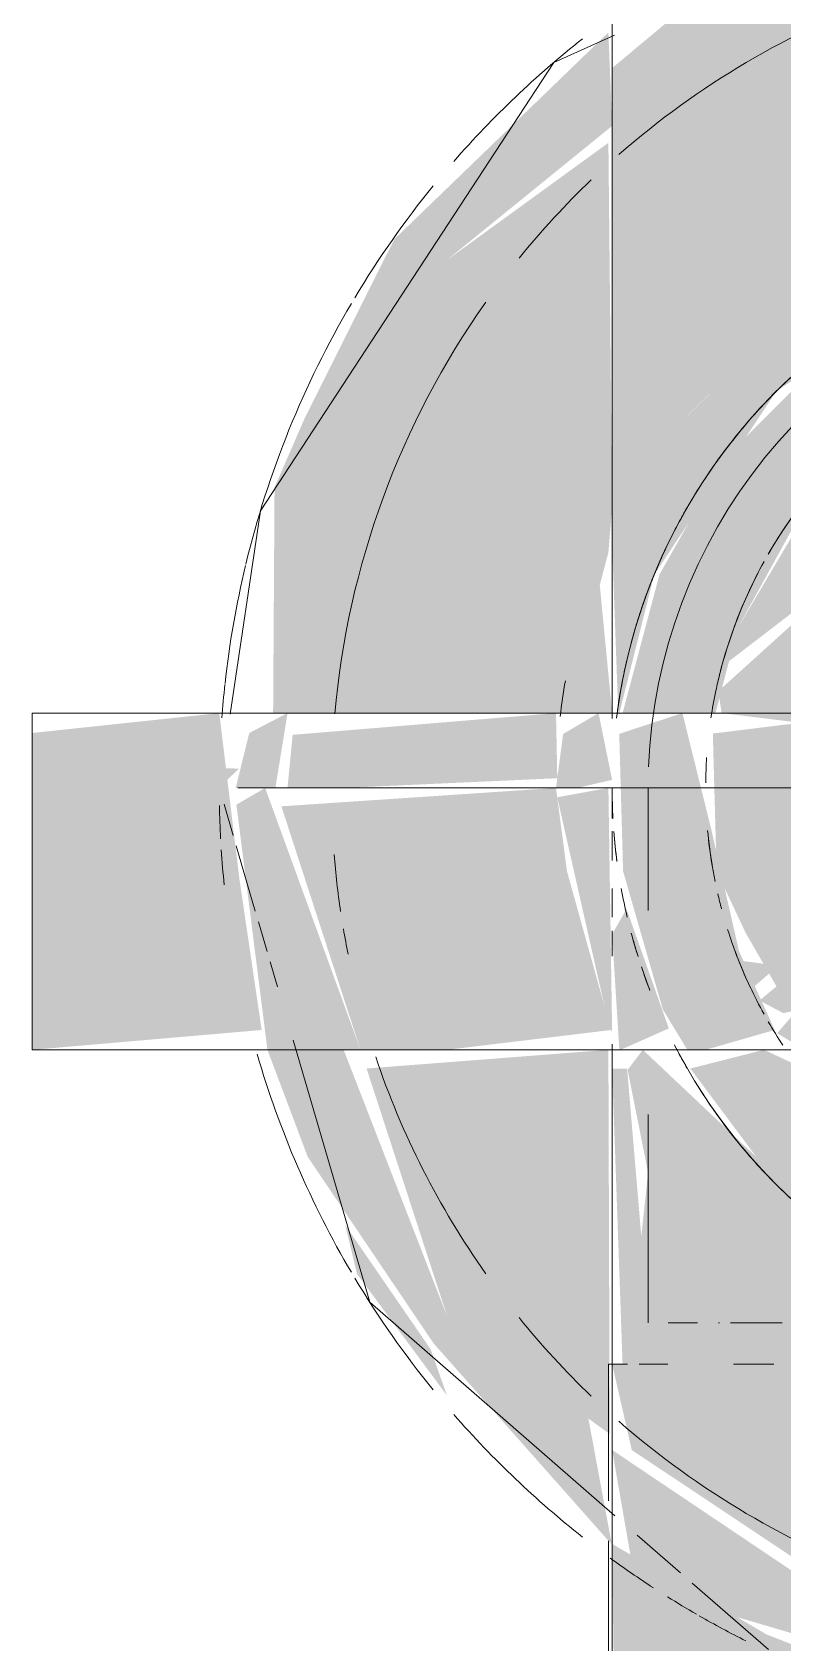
# Model space of a CAD drawing. Header units: metres. Extents: x 147 to 427, y -16 to 162.
# Drawn here: x 392.03708 to 392.05714, y 0.47715 to 0.5202 of the extents above; entities that cross this region are included whole.
import ezdxf

# ---------------------------------------------------------------- set-up
doc = ezdxf.new("R2010")
doc.units = ezdxf.units.M
for name, color, linetype, lineweight in [('P-PIPE', 7, 'Continuous', 5), ('P-PIPE-CNTR', 7, 'Continuous', 5), ('P-SANR-FIXT', 7, 'Continuous', 5)]:
    doc.layers.add(name, color=color, linetype=linetype, lineweight=lineweight)

# ---------------------------------------------------------------- blocks, each defined once
blk = doc.blocks.new('UT_Ducha higiênica - UT_Ducha higiênica-V226-HH')
at = {"layer": 'P-SANR-FIXT', "true_color": 0xf4f4f4, "transparency": 33554598}
h = blk.add_hatch(color=7, dxfattribs=at)
h.paths.add_polyline_path([(-161.1435246291447, 0.4999999999999957), (-161.1430043081652, 0.5005155857473467), (-161.1433536834673, 0.500526116697005)])
h.paths.add_polyline_path([(-161.1420246291447, 0.4999999999999957), (-161.1417008757785, 0.5019999999999996), (-161.1427231311382, 0.5014683261297063), (-161.1430852893165, 0.4999999999999957), (-161.142196561425, 0.4999999999999957)])
h.paths.add_polyline_path([(-161.1330246291447, 0.5173155541899396), (-161.1247553283204, 0.5228253563910695), (-161.1127189321571, 0.5231897367526289), (-161.1124843955091, 0.5246124212875793), (-161.116123505511, 0.5250213545524908), (-161.1241601250143, 0.5244673179367165), (-161.1270971410657, 0.5235917529036938), (-161.1288836667377, 0.5226933738929282), (-161.1330246291447, 0.5192416912311069), (-161.1330246291447, 0.5176948307375908)])
h.paths.add_polyline_path([(-161.1030246291447, 0.5173155541899439), (-161.1035357417504, 0.5206317647644403), (-161.103948115089, 0.5203812375383957), (-161.1044630305437, 0.5183606139785822), (-161.1031207256136, 0.5173853723614005)])
h = blk.add_hatch(color=7, dxfattribs=at)
h.paths.add_polyline_path([(-161.1402008757782, 0.4999999999999957), (-161.1344905361901, 0.5002589616999757), (-161.1345246291447, 0.5019999999999996), (-161.1415636036094, 0.5014188907002866), (-161.1417008757785, 0.4999999999999957)])
h.paths.add_polyline_path([(-161.1330246291447, 0.5065345061048029), (-161.1310150102015, 0.5099429394195802), (-161.1279170649412, 0.5130291338498177), (-161.1245591352495, 0.515000000000001), (-161.1207186268553, 0.5161453284728974), (-161.116123505511, 0.517292842725322), (-161.1134238176033, 0.5228253563910695), (-161.1260472689764, 0.5223849030854569), (-161.1330246291447, 0.5173155541899396), (-161.1330246291447, 0.5067534605253143)])
h.paths.add_polyline_path([(-161.1030246291447, 0.5065345061048029), (-161.1035466585245, 0.5176948307352345), (-161.1050538195562, 0.5184661012230402), (-161.1080816897251, 0.512990381056767), (-161.1050226152484, 0.509927779207859), (-161.1031834532532, 0.5069179414214795)])
h = blk.add_hatch(color=7, dxfattribs=at)
h.paths.add_polyline_path([(-161.0958920676989, 0.5116856085778079), (-161.0962056584964, 0.512990381056767), (-161.0986107199447, 0.5162405854187947), (-161.0983948423023, 0.5153262717839715), (-161.0960446574229, 0.5119075733495597)])
h.paths.add_polyline_path([(-161.0938526968646, 0.4999999999999957), (-161.092963968973, 0.4999999999999957), (-161.093750636977, 0.5067902105778775), (-161.0948878782642, 0.509859890883845), (-161.0980945182012, 0.5146350040069338), (-161.1023901045207, 0.5196738904808402), (-161.1030246291447, 0.5197057896177821), (-161.102991135496, 0.5172912196296773), (-161.0986082212797, 0.5141068460550108), (-161.0940246291447, 0.4999999999999957)])
h.paths.add_polyline_path([(-161.1420246291447, 0.5019999999999996), (-161.1413747897523, 0.5019999999999996), (-161.1374385383499, 0.5141086614376588), (-161.1330246291447, 0.5176948307375908), (-161.1331246291448, 0.5201939173691664), (-161.1388468487924, 0.5146653923668394), (-161.1412511801933, 0.5098598908829397), (-161.1420473573657, 0.5080332819119349), (-161.142085400882, 0.5019999999999996)])
h = blk.add_hatch(color=7, dxfattribs=at)
h.paths.add_polyline_path([(-161.0967124513179, 0.4999999999999957), (-161.0940246291447, 0.4999999999999957), (-161.0986107199447, 0.5141086614413362), (-161.1030246291447, 0.5173155541899439), (-161.1026358731637, 0.505595966142876), (-161.1018652488316, 0.5025872633877307), (-161.1015246291447, 0.4999999999999957), (-161.0968452422681, 0.4999999999999957)])
h.paths.add_polyline_path([(-161.1402008757786, 0.5019999999999996), (-161.1342613241496, 0.5019999999999996), (-161.1331246291448, 0.5062930847483846), (-161.1330246291447, 0.5074999999999983), (-161.1331246291448, 0.5172428999370865), (-161.1374410370098, 0.5141068460550108), (-161.1413747897523, 0.5019999999999996)])
h = blk.add_hatch(color=7, dxfattribs=at)
h.paths.add_polyline_path([(-161.1328308006395, 0.5019999999999996), (-161.1318968929584, 0.5057061630439345), (-161.1286312308625, 0.5106066017177951), (-161.1241586377782, 0.5135615986010981), (-161.1198363624605, 0.5147614807840148), (-161.1172182005185, 0.5153967753536437), (-161.1167607193422, 0.5163336031177591), (-161.1198363624605, 0.5162614807840146), (-161.1224923355537, 0.515856096464713), (-161.1279675685643, 0.512990381056767), (-161.1310266430411, 0.509927779207859), (-161.1330246291447, 0.5065345061048029), (-161.1328613241496, 0.5019999999999996)])
h.paths.add_polyline_path([(-161.1339624052785, 0.4999999999999957), (-161.1330246291448, 0.5002147759970752), (-161.13338793414, 0.5019999999999996), (-161.1343348514611, 0.5014415046206792), (-161.1345246291447, 0.4999999999999957)])
h.paths.add_polyline_path([(-161.1030246291448, 0.4999999999999957), (-161.1035357417504, 0.5077684410893353), (-161.105034248088, 0.5099429394196192), (-161.1081321933484, 0.5130291338498307), (-161.1083146926545, 0.5128181033397022), (-161.1085158908942, 0.5114916613508153), (-161.1065306476013, 0.5095018702369911), (-161.1044630305437, 0.5062849662131793), (-161.1034391491678, 0.5033311577012917), (-161.1030509985492, 0.5002720900557494)])
h = blk.add_hatch(color=7, dxfattribs=at)
h.paths.add_polyline_path([(-161.1180246291447, 0.4849999999999948), (-161.1123883324497, 0.4862376477580795), (-161.1141423434682, 0.4881939430680752), (-161.1162128958291, 0.4877385192159716), (-161.1202438679603, 0.4877921683328029), (-161.1229743766131, 0.4886361002195574), (-161.1255246291448, 0.490133841187706), (-161.1278907879571, 0.4924999999999974), (-161.128966510792, 0.4929999999999973), (-161.1309340738709, 0.4924999999999974), (-161.128849946692, 0.4897098323594553), (-161.1264954421815, 0.487754549986641), (-161.1241455880022, 0.4864384013989064), (-161.1198363624605, 0.485246234074022), (-161.1181102958535, 0.4850116430285483)])
h.paths.add_polyline_path([(-161.1053842982261, 0.4920438057782814), (-161.1042912164921, 0.4942938369561003), (-161.1032631483607, 0.4981882666842901), (-161.1033037784413, 0.5021203494174805), (-161.1043378783633, 0.5058188147663115), (-161.1060615721355, 0.50883883476483), (-161.1089242308348, 0.5117623522420813), (-161.1101742308348, 0.5095972887326086), (-161.1078417916487, 0.507087296304257), (-161.1063793817509, 0.5042705142441813), (-161.1057331255246, 0.501583687234829), (-161.1058117035649, 0.4978194532921444), (-161.1066607293643, 0.495050252531702), (-161.1065934059442, 0.494129327620626), (-161.1055806969418, 0.4923825628676594)])
h.paths.add_polyline_path([(-161.1302613241496, 0.5019999999999996), (-161.1296698765387, 0.5042705142441813), (-161.1278907879571, 0.5074999999999983), (-161.1255246291448, 0.5098661588123243), (-161.1222834056149, 0.5116501093390623), (-161.1193571324099, 0.5123245726170892), (-161.1186158661476, 0.5129759474718593), (-161.1180246291447, 0.515000000000001), (-161.1222834056149, 0.5143329398014874), (-161.1268634639096, 0.5119630570092683), (-161.129987686154, 0.50883883476483), (-161.1317580417974, 0.5057061630439345), (-161.1327454798482, 0.5019999999999996), (-161.1305246291447, 0.5019999999999996)])
h = blk.add_hatch(color=7, dxfattribs=at)
h.paths.add_polyline_path([(-161.1123883324497, 0.4862376477580795), (-161.1090163328223, 0.4881669754173187), (-161.1060615721355, 0.4911611652351657), (-161.1056487826075, 0.4924999999999974), (-161.1071231749721, 0.4939338100733721), (-161.1083744986362, 0.4922184664332072), (-161.1109534570127, 0.4898047899914225), (-161.1131171518564, 0.4874999999999942), (-161.1124746291445, 0.4863871180180418)])
h.paths.add_polyline_path([(-161.1305246291447, 0.4929999999999973), (-161.128681165545, 0.4935300401266964), (-161.1296351985211, 0.4956457656155595), (-161.1303833206808, 0.4989266556538753), (-161.1311459206392, 0.5019999999999996), (-161.132834233428, 0.5014461990487069), (-161.1327316261723, 0.497774421467172), (-161.1316689616426, 0.4940787784381638), (-161.1310150102015, 0.4929999999999973), (-161.1305286944349, 0.4929999999999973)])
h.paths.add_polyline_path([(-161.1101742308348, 0.5095972887326086), (-161.1093304730125, 0.5120740728286105), (-161.1124843955091, 0.5138021428639631), (-161.116123505511, 0.5147416168188307), (-161.1177870643015, 0.5144114743788429), (-161.1185907958059, 0.5124254627450057), (-161.116123505511, 0.5122497123253987), (-161.1127189321571, 0.5112164606619954), (-161.1101990260083, 0.5096163147384036)])
at = {"layer": 'P-SANR-FIXT', "true_color": 0x7f7f7f, "transparency": 33554598}
h = blk.add_hatch(color=8, dxfattribs=at)
h.paths.add_polyline_path([(-161.1180246291447, 0.4875000000000029), (-161.1139305094306, 0.4889087766431101), (-161.1154026710742, 0.4925842512029213), (-161.1154246213233, 0.4931804128162534), (-161.1263284472944, 0.4929945072572295), (-161.1210188221294, 0.487894192984691), (-161.1185907958059, 0.4875745372549901)])
h.paths.add_polyline_path([(-161.1219646171398, 0.4931850850210843), (-161.1257694321439, 0.498664685702958), (-161.1245858537814, 0.4956457656155595), (-161.1225133533562, 0.4935300401266964)])
h.paths.add_polyline_path([(-161.1140768689421, 0.4931985468795022), (-161.1121882195221, 0.4947690293694935), (-161.1108647651837, 0.4967647619362152), (-161.1102113872324, 0.4998937575964359), (-161.1140336551343, 0.4932733953902783)])
h.paths.add_polyline_path([(-161.1201376506978, 0.4940030751975834), (-161.1143290450249, 0.4944070898541897), (-161.1112631483607, 0.5002826213526529), (-161.1145925369395, 0.5059969248024123), (-161.1217971633869, 0.5054596286239528), (-161.1247861099288, 0.4997173786476548), (-161.1212598672085, 0.4940030751975834)])
h.paths.add_polyline_path([(-161.107187070197, 0.4951533056728269), (-161.1059505563161, 0.4972250040119303), (-161.1063241294295, 0.5038822856765331), (-161.1097906672568, 0.5090893813139455), (-161.1106121244373, 0.50883883476483), (-161.1127189321571, 0.5058188147663115), (-161.1134238176033, 0.5056703350218528), (-161.1072502666972, 0.4952623097586433)])
h.paths.add_polyline_path([(-161.1258992101373, 0.4999999999999957), (-161.1193571324099, 0.5123245726170892), (-161.1224008865921, 0.5114153049803422), (-161.1246189016735, 0.5101347333760499), (-161.1244951052723, 0.50883883476483), (-161.1263284472944, 0.5070054927427489), (-161.1259521340789, 0.5064170115166785), (-161.1301840094578, 0.5025872633877307), (-161.1300987019733, 0.5019999999999996), (-161.1257611040645, 0.5014683261297063), (-161.1258757520285, 0.5004412273821695)])
h.paths.add_polyline_path([(-161.1214869552936, 0.5068195871837423), (-161.1154545380179, 0.5073994190409605), (-161.1180246291447, 0.5078543565477138), (-161.1215246291448, 0.5070359871875737), (-161.1215246291448, 0.5068195871837423)])
h = blk.add_hatch(color=8, dxfattribs=at)
h.paths.add_polyline_path([(-161.1137746291446, 0.4886387840678761), (-161.1115048239667, 0.4895262994064754), (-161.1073246716239, 0.4953906466284617), (-161.1101547503139, 0.4999248013085633), (-161.1108647651837, 0.4967647619362152), (-161.1121882195221, 0.4947690293694935), (-161.1145246291448, 0.4929695615268418), (-161.1156886863653, 0.4919540284226173), (-161.113800954626, 0.4886843811391725)])
h.paths.add_polyline_path([(-161.126324934877, 0.4929999999999973), (-161.1261697877249, 0.4937499999999452), (-161.127866108085, 0.494318019484659), (-161.1286133774692, 0.4934416969863349), (-161.1278725276624, 0.4929999999999973), (-161.1263339400371, 0.4929999999999973)])
h.paths.add_polyline_path([(-161.1292366717815, 0.4946836369557245), (-161.1285839400371, 0.4952499999999968), (-161.1295217998831, 0.4953719970856647), (-161.1292783832097, 0.4947843372514499)])
h.paths.add_polyline_path([(-161.1124843955091, 0.505595966142876), (-161.1106790946879, 0.5094573800050767), (-161.1189890979742, 0.5123294909852619), (-161.1215246291448, 0.5070359871875737), (-161.1193571324099, 0.5077610218951477), (-161.1155866443122, 0.5074472535264979), (-161.1127189321571, 0.5058188147663115)])
h = blk.add_hatch(color=8, dxfattribs=at)
h.paths.add_polyline_path([(-161.1212598672085, 0.4879259271713592), (-161.1244561197668, 0.4903784980197549), (-161.1244951052723, 0.4911611652351657), (-161.1263339400371, 0.4929999999999973), (-161.1278358706882, 0.4924284304218431), (-161.1255246291448, 0.490133841187706), (-161.1227988675782, 0.4885634019969756), (-161.1215246291448, 0.4880355951561732)])
h.paths.add_polyline_path([(-161.1059505563161, 0.5032352380637806), (-161.1084431460983, 0.5078709966811211), (-161.1071993115974, 0.505398145657195), (-161.1060552117623, 0.5034165066139403)])
h.paths.add_polyline_path([(-161.1059505563161, 0.4967647619362239), (-161.1057631483607, 0.5018117333157274), (-161.1059505563161, 0.4989426508222601), (-161.1059505563161, 0.4972250040119303)])
h.paths.add_polyline_path([(-161.1300987019733, 0.5032352380638239), (-161.1268634639096, 0.5057177235426403), (-161.1259521340789, 0.5064170115166698), (-161.1263284472944, 0.5070054927427489), (-161.1242770435175, 0.5090568965196436), (-161.1246189016735, 0.5101347333760499), (-161.1273152927161, 0.5082499999999895), (-161.1296698765387, 0.5042705142441813), (-161.1299890339886, 0.5035000000000079)])
h = blk.add_hatch(color=8, dxfattribs=at)
h.paths.add_polyline_path([(-161.1255246291448, 0.4929999999999973), (-161.1225133533562, 0.4935300401266964), (-161.1248262115845, 0.4960731045475261), (-161.1258257161025, 0.4989266556538753), (-161.1258992101373, 0.5019999999999996), (-161.1303332033727, 0.501454023095433), (-161.1302316261723, 0.497774421467172), (-161.1294516543606, 0.4961177143234626), (-161.1286312308625, 0.4946951135353075), (-161.1290852280663, 0.494318019484659), (-161.1284509881563, 0.4939803388180471), (-161.1269100451297, 0.494318019484659), (-161.1262468066344, 0.493122177489631), (-161.1258591275532, 0.4929999999999973)])
h.paths.add_polyline_path([(-161.1187724696793, 0.4931804128162534), (-161.1149675381413, 0.4937543632602674), (-161.1130748816765, 0.495050252531702), (-161.1112631483607, 0.4981882666842814), (-161.1112631483607, 0.5018117333157274), (-161.1130748816765, 0.5049497474683111), (-161.1162128958291, 0.5067614807840297), (-161.1198363624605, 0.5067614807840297), (-161.1229743766131, 0.5049497474683111), (-161.1247861099288, 0.5018117333157187), (-161.1247861099288, 0.4981882666842901), (-161.1229743766131, 0.495050252531702), (-161.1198363624605, 0.4932385192159834), (-161.1193950005357, 0.4931804128162534)])
h.paths.add_polyline_path([(-161.1170950039819, 0.4940030751975834), (-161.1217775220977, 0.4945063516651014), (-161.1247861099288, 0.5002826213523367), (-161.1212598672085, 0.5059969248024123), (-161.1142717361704, 0.5054936482980725), (-161.1112631483607, 0.4997173786473429), (-161.1149675381413, 0.4940030751975834), (-161.1168261865593, 0.4940030751975834)])
at = {"layer": 'P-SANR-FIXT', "true_color": 0xf4f4f4, "transparency": 33554598}
h = blk.add_hatch(color=7, dxfattribs=at)
h.paths.add_polyline_path([(-161.102086853011, 0.4999999999999957), (-161.1015604504802, 0.5002720900557494), (-161.1027281800858, 0.5058188147663115), (-161.1030246291447, 0.505595966142876), (-161.1029246291448, 0.4999999999999957)])
h.paths.add_polyline_path([(-161.1330246291448, 0.5019999999999996), (-161.1333791833633, 0.5056785365017608), (-161.1341840094578, 0.5025872633877307), (-161.1342613241496, 0.5019999999999996), (-161.1331246291448, 0.5019999999999996)])
for points in [[(-161.1485246291448, 0.4929999999999973), (-161.1423920997853, 0.4935300401266964), (-161.1429866301674, 0.4975662300497982), (-161.1435246291447, 0.5019999999999996), (-161.1485246291448, 0.5014683261297063), (-161.1485246291448, 0.4931502251884324)], [(-161.1329514431086, 0.4749999999999884), (-161.1242746291447, 0.4755738982051581), (-161.1288906723257, 0.4773706394812967), (-161.1330246291447, 0.4797955796064517), (-161.1329906741405, 0.4771746436089262)]]:
    blk.add_hatch(color=7, dxfattribs=at).paths.add_polyline_path(points)
h = blk.add_hatch(color=7, dxfattribs=at)
h.paths.add_polyline_path([(-161.1030124774243, 0.4797304186956965), (-161.1000231085998, 0.4827965915734658), (-161.1011282642447, 0.4840622355585674), (-161.1029660283779, 0.4823051692629984), (-161.1030067932608, 0.4800455016583189)])
h.paths.add_polyline_path([(-161.1397501912711, 0.4929999999999973), (-161.1422986213126, 0.4999999999999957), (-161.1430671302369, 0.4995520433462421), (-161.1422373855541, 0.4929999999999973), (-161.1401571905913, 0.4929999999999973)])
h = blk.add_hatch(color=7, dxfattribs=at)
h.paths.add_polyline_path([(-161.1401571905913, 0.4883143914236217), (-161.1398435997931, 0.4870096189432288), (-161.1374385383467, 0.4837594145833278), (-161.137874457092, 0.4849938111970887), (-161.1400046008663, 0.4880924266504187)])
h.paths.add_polyline_path([(-161.1330381604822, 0.4798068932403084), (-161.1336591537661, 0.4831454549325366), (-161.1374410370098, 0.4858931539449849), (-161.1402008757782, 0.4929999999999973), (-161.1422373855541, 0.4929999999999973), (-161.1411613800256, 0.4901401091164366), (-161.1377972268367, 0.4851540632779244), (-161.1331246291448, 0.4798791902171656)])
h.paths.add_polyline_path([(-161.0998447001618, 0.4824888649014267), (-161.0967124513179, 0.4861579682227385), (-161.0947980780963, 0.4901401091167398), (-161.0940019009239, 0.4919667180878919), (-161.0940246291447, 0.4999999999999957), (-161.0986610084764, 0.4858548018016834), (-161.1006095656349, 0.4838081383016014), (-161.0996009182287, 0.483013177486607), (-161.099857943072, 0.4825117068517759)])
h = blk.add_hatch(color=7, dxfattribs=at)
h.paths.add_polyline_path([(-161.1029583169965, 0.4827326244058527), (-161.1008669521889, 0.4842520898802125), (-161.1030246291447, 0.4870096189432288), (-161.1029509463181, 0.483141193794052)])
h.paths.add_polyline_path([(-161.1326141894786, 0.4846000000000035), (-161.1321923606016, 0.4850488052844726), (-161.132064523711, 0.4858931539449849), (-161.132624708479, 0.4924999999999974), (-161.1330246291447, 0.4924999999999974), (-161.1327454798482, 0.4846000000000035)])
h.paths.add_polyline_path([(-161.1030246291447, 0.4879737454057292), (-161.1035357417504, 0.4922315589106475), (-161.1039846291447, 0.4896295953672998), (-161.1031920008503, 0.4882624354392446)])
h.paths.add_polyline_path([(-161.1374410370098, 0.4929999999999973), (-161.1330513650692, 0.4935300401266964), (-161.1342316261723, 0.497774421467172), (-161.1345246291447, 0.4999999999999957), (-161.1418649102958, 0.4995084359281524), (-161.1397501912711, 0.4929999999999973), (-161.138820956394, 0.4929999999999973)])
h = blk.add_hatch(color=7, dxfattribs=at)
h.paths.add_polyline_path([(-161.1330909412929, 0.4827326244058484), (-161.1331246291448, 0.4929999999999973), (-161.1395877314229, 0.4924999999999974), (-161.1374385383467, 0.485891338560011), (-161.1331246291448, 0.4827571000629092)])
h.paths.add_polyline_path([(-161.1008669521889, 0.4842520898802125), (-161.0986082212797, 0.4858931539449849), (-161.0943483825113, 0.4999999999999957), (-161.1015246291447, 0.4999999999999957), (-161.1027496602125, 0.494129327620626), (-161.1030246291447, 0.4924999999999974), (-161.1024656646096, 0.4870096189432288), (-161.1016182130411, 0.4855478974357256)])
h = blk.add_hatch(color=7, dxfattribs=at)
h.paths.add_polyline_path([(-161.1139305094306, 0.4771746436089262), (-161.1100019893131, 0.4776150969145389), (-161.1081760332992, 0.4789417316129335), (-161.1127763692785, 0.4860666225593216), (-161.1159484971241, 0.4852733279658398), (-161.1198363624605, 0.4852385192159765), (-161.1229271119589, 0.4859214881871829), (-161.1268634639095, 0.4880077625104176), (-161.1293806300259, 0.4903354624166654), (-161.1322030616617, 0.4929999999999973), (-161.1326101091218, 0.4924647540338287), (-161.1320624397677, 0.4897109239038588), (-161.1326141894786, 0.4846000000000035), (-161.1330246291447, 0.4846000000000035), (-161.1324995566844, 0.482302958337316), (-161.1248034756622, 0.4771746436089262), (-161.1139637900086, 0.4771746436089262)])
h.paths.add_polyline_path([(-161.1030246291447, 0.4826844458100605), (-161.1029509463181, 0.483141193794052), (-161.1030246291447, 0.4832645150172863)])
h.paths.add_polyline_path([(-161.1105184856834, 0.4870143329869528), (-161.1090023655035, 0.4881448272080701), (-161.1105144676342, 0.4870174161445135)])
h.paths.add_polyline_path([(-161.1053717021436, 0.4920220795047184), (-161.1057303818706, 0.4915927807916347), (-161.1054193745081, 0.4919332606909567)])
h.paths.add_polyline_path([(-161.1039846414417, 0.4896296165777171), (-161.1034245498105, 0.4924999999999974), (-161.1030246291447, 0.4942938369561003), (-161.1035357417504, 0.4961177143234626), (-161.1049476455477, 0.4912906481525375), (-161.1040043871365, 0.4896636748151739)])
h.paths.add_polyline_path([(-161.1330246291447, 0.4934654938951799), (-161.1331246291448, 0.4999999999999957), (-161.1344917160203, 0.4997500000000001), (-161.1331246291448, 0.4937069152516068), (-161.1330513650692, 0.4935300401266964)])
h = blk.add_hatch(color=7, dxfattribs=at)
h.paths.add_polyline_path([(-161.1081760332992, 0.4789417316129335), (-161.1030246291447, 0.4832645150172863), (-161.1035357417504, 0.4847037735849049), (-161.1039846414417, 0.4858931539449849), (-161.1045273811538, 0.4905657577561881), (-161.1056600314431, 0.4915245114150421), (-161.1097746291447, 0.4875677638551714), (-161.1119688671838, 0.4855111126056631), (-161.1089521172219, 0.48028594839801)])
h.paths.add_polyline_path([(-161.1327974694565, 0.4929999999999973), (-161.1315092895877, 0.4935716896079563), (-161.132638913872, 0.4967647619362239), (-161.1330246291447, 0.4960918324188586), (-161.1328318152602, 0.4929999999999973)])
h = blk.add_hatch(color=7, dxfattribs=at)
h.paths.add_polyline_path([(-161.1164136792279, 0.4749740595237684), (-161.1088714882713, 0.4764272154425627), (-161.1072526881115, 0.477342450835089), (-161.1081760332992, 0.4789417316129335), (-161.111293929967, 0.4771746436089262), (-161.1260472689764, 0.4776150969145345), (-161.1330246291447, 0.4823051692637911), (-161.1325135165391, 0.4793682352357503), (-161.1300987019733, 0.477958733278923), (-161.1199810448064, 0.4749787176453665), (-161.1179998268243, 0.4749761306511052)])
h.paths.add_polyline_path([(-161.1030246291447, 0.4797199523896323), (-161.1030000100699, 0.4804215056030272), (-161.1030246291447, 0.4800248858368381)])
at = {"layer": 'P-SANR-FIXT'}
for p, q in [((-161.1330246291447, 0.5249999999999857), (-161.1330246291447, 0.5018589107967003)), ((-161.1256409948009, 0.5019999999999996), (-161.1485246291448, 0.5019999999999996)), ((-161.1485246291448, 0.5020000000000018), (-161.1485246291448, 0.4930000000000018)), ((-161.1485246291448, 0.4929999999999973), (-161.1216314318575, 0.4929999999999973)), ((-161.1330246291447, 0.4931515234358933), (-161.1330246291447, 0.4749999999999884))]:
    blk.add_line(p, q, dxfattribs=at)
at = {"layer": 'P-SANR-FIXT', "color": 253, "true_color": 0x9e9e9e}
for p, q in [((-161.1485246291448, 0.5020000000000018), (-161.1485246291448, 0.4963353142970405)), ((-161.1330246291447, 0.499921267546414), (-161.1330246291447, 0.4991877776001347)), ((-161.1433970453481, 0.4995640101633768), (-161.143152020585, 0.4987266914033259)), ((-161.1330246291447, 0.4988435724290201), (-161.1330246291447, 0.4980633254033427)), ((-161.1430719701568, 0.4984531365002022), (-161.1425616669676, 0.4967092864977942)), ((-161.1330246291447, 0.4973074098662191), (-161.1330246291447, 0.4965469311296765)), ((-161.1424763952609, 0.4964178890130129), (-161.1422450570921, 0.4956273412076866)), ((-161.1485246291448, 0.4963353142970405), (-161.1485246291448, 0.4930000000000018)), ((-161.1330246291447, 0.4961813992530159), (-161.1330246291447, 0.4955062523332143)), ((-161.1421654008531, 0.4953551333604621), (-161.1419683222342, 0.4946816601054205)), ((-161.1323529529218, 0.4800239535904235), (-161.1311986736045, 0.4790181891813724)), ((-161.1308867914505, 0.4787464352257321), (-161.1288466985291, 0.4769688300822175))]:
    blk.add_line(p, q, dxfattribs=at)
at = {"layer": 'P-SANR-FIXT', "flags": 128}
for points in [[(-161.1329630478852, 0.5201203372401244), (-161.134581682904, 0.5193936580049336), (-161.1424247596869, 0.5074083486369362), (-161.1432323540382, 0.5019686662555124)], [(-161.1415506435002, 0.4932543340041994), (-161.1395018547512, 0.4862530446917238), (-161.1329546109628, 0.4805481995289307)]]:
    blk.add_lwpolyline(points, dxfattribs=at)
at = {"layer": 'P-SANR-FIXT', "color": 254, "true_color": 0xd5d5d5}
for radius, start, end in [(0.02250000000000453, 109.7651509531789, 131.2080249138217), (0.02250000000000453, 109.7651509531789, 131.2080249138217), (0.01499999999996587, 135.0000000000608, 137.9656179442888), (0.01500000000000279, 149.9999999999959, 152.7389272377535), (0.02549999999997957, 166.5186400945924, 173.7134249280612), (0.01500000000001025, 162.4917122369222, 165.0000000000041), (0.01250000000000895, 166.9252798327152, 168.0042982770115), (0.01250000000003881, 176.2715738973476, 179.3561400195222), (0.01500000000002336, 180.3037569668578, 183.1532442275139), (0.01500000000000522, 184.4613144539441, 187.5211524298342), (0.01249999999999931, 185.2200063776475, 189.4773970807923), (0.02549999999998935, 183.7200286603408, 185.8382873323782), (0.02249999999996787, 184.5369069385617, 188.4378914175261), (0.02249999999996787, 184.5369069385617, 188.4378914175261), (0.01500000000000425, 190.3181753478252, 193.3176962214374), (0.01250000000000252, 193.074720167277, 194.9999999999553), (0.02249999999997319, 189.6355234681629, 191.398771304097), (0.02249999999997319, 189.6355234681629, 191.398771304097), (0.01250000000001805, 197.6249999999699, 200.9801059551558), (0.01500000000001646, 198.6950538547909, 201.1552795968407), (0.01250000000001309, 201.929725530654, 205.3546732271453), (0.01249999999997905, 209.9999999999686, 213.3571283846235), (0.01500000000001105, 207.2994541391412, 210.0000000000176), (0.01499999999999771, 222.0343820555924, 224.9999999999998), (0.02249999999999656, 228.7919750861711, 250.2348490468144), (0.02249999999999656, 228.7919750861711, 250.2348490468144), (0.02549999999998009, 233.8288620698498, 236.9749952163536), (0.02549999999998646, 237.9911232537264, 240.003365444796), (0.02549999999999899, 240.2066898783933, 243.3850195525447)]:
    blk.add_arc((-161.1180246291447, 0.5), radius, start, end, dxfattribs=at)
at = {"layer": 'P-SANR-FIXT', "color": 253, "true_color": 0x9e9e9e}
for radius, start, end in [(0.02549999999997543, 128.2587396780597, 138.9452507124315), (0.02249999999997775, 133.7507764050475, 141.0038558465668), (0.02249999999997775, 133.7507764050475, 141.0038558465668), (0.02549999999998951, 140.871739504359, 149.0879009999693), (0.02549999999998713, 149.4878462577323, 166.4373503201218), (0.022499999999995, 144.7467920398122, 174.9547240640951), (0.022499999999995, 144.7467920398122, 174.9547240640951), (0.01500000000000477, 137.9656179442149, 148.3052361674868), (0.0125000000000277, 137.6249999999807, 149.9999999999159), (0.01499999999998898, 152.738927237775, 162.4917122369455), (0.01250000000000704, 152.6249999999862, 166.9252798327171), (0.01500000000000924, 166.5787527550712, 172.8169731624033), (0.02549999999997898, 173.7858135749702, 175.7869575682832), (0.01250000000001794, 168.0042982770031, 171.3712101809292), (0.01500000000001977, 180.3037569668571, 183.1532442275127), (0.02549999999997975, 181.0484178716111, 183.0571450066327), (0.01499999999999438, 184.4613144539402, 187.5211524298282), (0.01500000000001727, 190.3181753478336, 193.3176962214482), (0.01500000000001025, 194.9999999999954, 197.4832423373433), (0.01499999999999559, 198.6950538547664, 201.1552795968133), (0.02549999999997948, 196.194453012951, 210.5121537438424), (0.02249999999997209, 198.6404417229193, 215.2532079601605), (0.02249999999997209, 198.6404417229193, 215.2532079601605), (0.01500000000002712, 211.6947638325954, 222.0343820556482), (0.0254999999999965, 210.9120990030566, 219.128260491774), (0.02249999999997966, 218.9961441534316, 226.249223594955), (0.02249999999997966, 218.9961441534316, 226.249223594955), (0.02549999999998323, 221.0547492871544, 231.7412603177817)]:
    blk.add_arc((-161.1180246291447, 0.5), radius, start, end, dxfattribs=at)
at = {"layer": 'P-SANR-FIXT'}
for radius, start, end in [(0.01500000000000001, 89.99999999999959, 172.8169731624006), (0.01500000000002118, 207.2994541391567, 292.457094924072)]:
    blk.add_arc((-161.1180246291447, 0.5), radius, start, end, dxfattribs=at)
at = {"layer": 'P-SANR-FIXT', "color": 252, "true_color": 0x898989}
for radius, start, end in [(0.01249999999999326, 137.6250000000598, 149.9999999999848), (0.01250000000003109, 152.6249999999418, 165.0000000000118)]:
    blk.add_arc((-161.1180246291447, 0.5), radius, start, end, dxfattribs=at)
at = {"layer": 'P-SANR-FIXT', "color": 9, "true_color": 0xbbbbbb}
for radius, start, end in [(0.01250000000000252, 165.0000000000445, 166.9252798327223), (0.01250000000000489, 168.0042982770159, 171.3712101809382)]:
    blk.add_arc((-161.1180246291447, 0.5), radius, start, end, dxfattribs=at)
at = {"layer": 'P-SANR-FIXT', "color": 254, "true_color": 0xe0e0e0}
for radius, start, end in [(0.01250000000001204, 166.9252798327126, 168.0042982770092), (0.01250000000001488, 176.2715738973552, 179.356140019524), (0.01250000000001348, 185.2200063776538, 189.4773970808031), (0.01250000000003845, 193.0747201673137, 194.9999999999965)]:
    blk.add_arc((-161.1180246291447, 0.5), radius, start, end, dxfattribs=at)
at = {"layer": 'P-SANR-FIXT', "color": 254, "true_color": 0xe9e9e9}
blk.add_arc((-161.1180246291447, 0.5), 0.01500000000003199, 195.0000000000166, 197.4832423373672, dxfattribs=at)
at = {"layer": 'P-SANR-FIXT', "color": 254, "true_color": 0xcecece}
for radius, start, end in [(0.0125000000000337, 197.6249999999909, 200.9801059551801), (0.01250000000003126, 201.9297255306831, 205.3546732271777)]:
    blk.add_arc((-161.1180246291447, 0.5), radius, start, end, dxfattribs=at)
at = {"layer": 'P-SANR-FIXT', "color": 253, "true_color": 0x9d9d9d}
blk.add_arc((-161.1180246291447, 0.5), 0.01250000000003663, 210.000000000083, 213.3571283847449, dxfattribs=at)
at = {"layer": 'P-SANR-FIXT', "color": 253, "true_color": 0x9e9e9e}
for points, knots in [([(-161.1255381181103, 0.512982583855496), (-161.1258025126855, 0.512832120407157), (-161.126315406162, 0.5125187983794645), (-161.1270389808804, 0.5120015758206784), (-161.1277175005255, 0.5114533182117168), (-161.1283531520833, 0.5108881588117663), (-161.1289437318544, 0.5103022571202782), (-161.1296700079964, 0.5094810922105256), (-161.1301522933813, 0.5088406973741635), (-161.1304471355417, 0.5084072192083905)], [0.2857142857142857, 0.2857142857142857, 0.2857142857142857, 0.2857142857142857, 0.3214285714285714, 0.3571428571428571, 0.3928571428571428, 0.4285714285714285, 0.4642857142857143, 0.5, 0.5714285714285714, 0.5714285714285714, 0.5714285714285714, 0.5714285714285714]), ([(-161.1313643369365, 0.5068599046140743), (-161.1313268976392, 0.5069328990358345), (-161.131219770999, 0.5071377654137332), (-161.1311074455623, 0.5073415016310215), (-161.1310327859408, 0.5074719903881607)], [0.3456516795378143, 0.3456516795378143, 0.3456516795378143, 0.3456516795378143, 0.3571428571428571, 0.3779658691406433, 0.3779658691406433, 0.3779658691406433, 0.3779658691406433]), ([(-161.1313643316353, 0.5068598899816746), (-161.1315596067231, 0.506479137235406), (-161.1319194914652, 0.505699149916882), (-161.1322069437789, 0.5049035338761697), (-161.1323345142213, 0.5044974835178512)], [0.6543483204621856, 0.6543483204621856, 0.6543483204621856, 0.6543483204621856, 0.7142857142857143, 0.7759082570611328, 0.7759082570611328, 0.7759082570611328, 0.7759082570611328]), ([(-161.1326153699527, 0.503479648443466), (-161.1326629299091, 0.5032802331384493), (-161.1327794949998, 0.5027429900949508), (-161.13286602664, 0.5022039847072551), (-161.1329086073869, 0.5018645086179494)], [0.8271486875733626, 0.8271486875733626, 0.8271486875733626, 0.8271486875733626, 0.8571428571428571, 0.9077970378618653, 0.9077970378618653, 0.9077970378618653, 0.9077970378618653]), ([(-161.1310248658889, 0.4925141353062457), (-161.1311023333568, 0.4926491808727568), (-161.1312156266161, 0.4928544756976569), (-161.131323646336, 0.4930609041641645), (-161.1313595427756, 0.4931307802934713)], [0.6212975839544974, 0.6212975839544974, 0.6212975839544974, 0.6212975839544974, 0.6428571428571428, 0.6538587241687045, 0.6538587241687045, 0.6538587241687045, 0.6538587241687045])]:
    blk.add_open_spline(points, degree=3, knots=knots, dxfattribs=at)
at = {"layer": 'P-SANR-FIXT'}
blk.add_open_spline([(-161.1304471355417, 0.5084072192083905), (-161.1302996391148, 0.5086237503195863), (-161.1299910454885, 0.5090528205950813), (-161.1294885692104, 0.5096867429519696), (-161.1289436969541, 0.5103021607887906), (-161.1283531614347, 0.5108881846237106), (-161.1277174980197, 0.511453311295427), (-161.1270389815518, 0.5120015776738926), (-161.126315405982, 0.5125187978828973), (-161.1258025126576, 0.5128321203303379), (-161.1255381181103, 0.5129825838554961)], degree=3, dxfattribs=at)
at = {"layer": 'P-SANR-FIXT', "color": 254, "true_color": 0xd5d5d5}
for points, knots in [([(-161.1310327969514, 0.5074720207795957), (-161.1311074561423, 0.5073415308338558), (-161.1312197717764, 0.5071377675595907), (-161.1313268935591, 0.5069328877740689), (-161.1313643316353, 0.5068598899816746)], [0.6220341308593567, 0.6220341308593567, 0.6220341308593567, 0.6220341308593567, 0.6428571428571428, 0.6543483204621856, 0.6543483204621856, 0.6543483204621856, 0.6543483204621856]), ([(-161.131359547918, 0.4931307660995369), (-161.1313236502677, 0.4930608933118134), (-161.1312156255777, 0.492854478563776), (-161.1311023223274, 0.4926492113161179), (-161.131024854855, 0.4925141657618579)], [0.3461412758312956, 0.3461412758312956, 0.3461412758312956, 0.3461412758312956, 0.3571428571428571, 0.3787024160455026, 0.3787024160455026, 0.3787024160455026, 0.3787024160455026])]:
    blk.add_open_spline(points, degree=3, knots=knots, dxfattribs=at)
at = {"layer": 'P-SANR-FIXT'}
for points, knots in [([(-161.132334509157, 0.5044974695393739), (-161.1322069383148, 0.5049035187942698), (-161.1319194881231, 0.5056991406920456), (-161.1315596183938, 0.5064791694488594), (-161.1313643369365, 0.5068599046140743)], [0.2240917429388671, 0.2240917429388671, 0.2240917429388671, 0.2240917429388671, 0.2857142857142857, 0.3456516795378143, 0.3456516795378143, 0.3456516795378143, 0.3456516795378143]), ([(-161.1329086085139, 0.5018645117287078), (-161.1328660278041, 0.5022039879204133), (-161.1327794957463, 0.5027429921554637), (-161.1326629286169, 0.5032802295716272), (-161.1326153678899, 0.5034796427496098)], [0.0922029621381346, 0.0922029621381346, 0.0922029621381346, 0.0922029621381346, 0.1428571428571428, 0.1728513124266373, 0.1728513124266373, 0.1728513124266373, 0.1728513124266373]), ([(-161.1255381181103, 0.4870174161445041), (-161.1258025126855, 0.4871678795928431), (-161.126315406162, 0.4874812016205357), (-161.1270389808804, 0.4879984241793218), (-161.1277175005255, 0.4885466817882834), (-161.1283531520833, 0.4891118411882339), (-161.1289437318544, 0.4896977428797219), (-161.1296700079964, 0.4905189077894745), (-161.1301522933813, 0.4911593026258366), (-161.1304471355417, 0.4915927807916095)], [0.2857142857142857, 0.2857142857142857, 0.2857142857142857, 0.2857142857142857, 0.3214285714285714, 0.3571428571428571, 0.3928571428571428, 0.4285714285714285, 0.4642857142857143, 0.5, 0.5714285714285714, 0.5714285714285714, 0.5714285714285714, 0.5714285714285714])]:
    blk.add_open_spline(points, degree=3, knots=knots, dxfattribs=at)
at = {"layer": 'P-SANR-FIXT', "color": 254, "true_color": 0xd5d5d5}
for points in [[(-161.1323345142213, 0.5044974835178512), (-161.1323996158168, 0.5042902683847091), (-161.1324599911761, 0.5040823429039394), (-161.1325157021632, 0.5038738783323561)], [(-161.1330246291448, 0.5), (-161.1330246291448, 0.4997257296939151), (-161.1330172256561, 0.4994523301811118), (-161.1330023781754, 0.4991796806682988)], [(-161.1329799056372, 0.4988388221158492), (-161.1329595181067, 0.4985755350041835), (-161.1329321423151, 0.4983129031802618), (-161.1328977415459, 0.4980508171449784)], [(-161.132336412988, 0.4955085646348654), (-161.1323993264378, 0.495709111625595), (-161.1324578140893, 0.4959103223327675), (-161.1325119320134, 0.4961120415373044)], [(-161.1322410376812, 0.4952151832983975), (-161.1321747384098, 0.495018148018576), (-161.1321041114821, 0.494821830255201), (-161.132029103385, 0.4946263781486494)]]:
    blk.add_open_spline(points, degree=3, dxfattribs=at)
at = {"layer": 'P-SANR-FIXT', "color": 253, "true_color": 0x9e9e9e}
for points in [[(-161.1325156986195, 0.5038738685510096), (-161.1324599869041, 0.5040823311122521), (-161.1323996109565, 0.5042902549693291), (-161.132334509157, 0.5044974695393739)], [(-161.1330023777373, 0.4991796818775301), (-161.1330172254524, 0.4994523307432677), (-161.1330246291448, 0.4997257296939151), (-161.1330246291448, 0.5)], [(-161.1328977404161, 0.4980508202635994), (-161.1329321411736, 0.4983129063309594), (-161.1329595171491, 0.4985755376473968), (-161.1329799049022, 0.4988388241446316)], [(-161.132029106307, 0.49462637008338), (-161.1321041157162, 0.4948218185681835), (-161.1321747432914, 0.4950181345445237), (-161.1322410427575, 0.4952151692867431)], [(-161.1304471355417, 0.4915927807916096), (-161.1302996391148, 0.4913762496804138), (-161.1299910454885, 0.4909471794049187), (-161.1294885692104, 0.4903132570480305), (-161.1289436969541, 0.4896978392112094), (-161.1283531614347, 0.4891118153762895), (-161.1277174980197, 0.488546688704573), (-161.1270389815518, 0.4879984223261074), (-161.126315405982, 0.4874812021171028), (-161.1258025126576, 0.4871678796696622), (-161.1255381181103, 0.487017416144504)]]:
    blk.add_open_spline(points, degree=3, dxfattribs=at)
at = {"layer": 'P-SANR-FIXT', "color": 254, "true_color": 0xe9e9e9}
blk.add_open_spline([(-161.1325119284207, 0.496112051453846), (-161.132457809798, 0.4959103341776476), (-161.1323993215842, 0.4957091250224865), (-161.1323364079297, 0.4955085785966073)], degree=3, dxfattribs=at)
blk = doc.blocks.new('Joelho 45_90 - Agua Fria_Soldavel - MEP - Tigre - Standard-V245-HH')
at = {"layer": 'P-PIPE', "color": 253, "true_color": 0x9e9e9e}
for p, q in [((-161.1285799815819, 0.5092577607944805), (-161.1282013267355, 0.5096724570893512)), ((-161.128941750116, 0.5088282540572199), (-161.1285799815819, 0.5092577607944805)), ((-161.1331246291447, 0.4846000000000042), (-161.1331246291447, 0.4809452114444581))]:
    blk.add_line(p, q, dxfattribs=at)
at = {"layer": 'P-PIPE', "color": 254, "true_color": 0xd5d5d5}
for p, q in [((-161.1302088104274, 0.5069761971353287), (-161.1301533705729, 0.5070686848141999)), ((-161.1316622143117, 0.5033373448750421), (-161.1315178474986, 0.5038800333058446)), ((-161.1307465882126, 0.4857000000000015), (-161.1315289222506, 0.4857000000000015)), ((-161.1315289222506, 0.4857000000000009), (-161.1307465882126, 0.4857000000000009)), ((-161.1301586283078, 0.4857000000000015), (-161.1301836258139, 0.4857000000000015)), ((-161.1301836258139, 0.4857000000000009), (-161.1301586283078, 0.4857000000000009)), ((-161.1284760990139, 0.4857000000000015), (-161.1298574081953, 0.4857000000000015)), ((-161.1298574081953, 0.4857000000000009), (-161.1284760990139, 0.4857000000000009)), ((-161.1331246291447, 0.4846000000000009), (-161.1326101091217, 0.4846000000000009)), ((-161.1326101091217, 0.4846000000000009), (-161.1331246291447, 0.4846000000000009)), ((-161.13230098743, 0.4846000000000009), (-161.1315383856546, 0.4846000000000009)), ((-161.1315383856546, 0.4846000000000009), (-161.13230098743, 0.4846000000000009)), ((-161.1297802806395, 0.4846000000000009), (-161.1287019415407, 0.4846000000000009)), ((-161.1287019415407, 0.4846000000000009), (-161.1297802806395, 0.4846000000000009))]:
    blk.add_line(p, q, dxfattribs=at)
at = {"layer": 'P-PIPE'}
blk.add_line((-161.1331246291447, 0.4798791902171013), (-161.1331246291447, 0.4719000000000028), dxfattribs=at)
at = {"layer": 'P-PIPE', "color": 253, "true_color": 0x9e9e9e, "flags": 128}
for points in [[(-161.1296123411781, 0.507927580326469), (-161.1292860535854, 0.5083846239967295), (-161.128941750116, 0.5088282540572199)], [(-161.1301533705729, 0.5070686848141999), (-161.1299200909034, 0.5074578542188122), (-161.1296123411781, 0.507927580326469)], [(-161.1315178474986, 0.5038800333058446), (-161.1313518944146, 0.5044165145110525), (-161.1311646205492, 0.5049459302351847), (-161.1309563255005, 0.5054674335260174), (-161.1307273424963, 0.5059801900895281), (-161.1304780378605, 0.5064833796246072), (-161.1302088104274, 0.5069761971353287)], [(-161.1318853002033, 0.5022368276208655), (-161.1317847638976, 0.5027893174043642), (-161.1316622143117, 0.5033373448750421)]]:
    blk.add_lwpolyline(points, dxfattribs=at)
at = {"layer": 'P-PIPE', "color": 254, "true_color": 0xd5d5d5, "flags": 128}
for points in [[(-161.1320533986423, 0.5005614502519867), (-161.1320197251012, 0.5011220023033294), (-161.1319636623921, 0.5016807593903415), (-161.1318853002033, 0.5022368276208655)], [(-161.1320646291447, 0.4967215659682579), (-161.1320646291447, 0.4970771031665199), (-161.1320646291447, 0.4974144394267043), (-161.1320646291447, 0.497733035082754), (-161.1320646291447, 0.4980323804495818), (-161.1320646291447, 0.4983119966384605), (-161.1320646291447, 0.4985714363231296), (-161.1320646291447, 0.4988102844554365), (-161.1320646291447, 0.4990281589293329), (-161.1320646291447, 0.4992247111921278), (-161.1320646291447, 0.4993996268021375), (-161.1320646291447, 0.4995526259316951), (-161.1320646291447, 0.4996834638148296), (-161.1320646291447, 0.4997919311388387), (-161.1320646291447, 0.4998778543791423), (-161.1320646291447, 0.4999410960768901)], [(-161.1320646291447, 0.4896518857744721), (-161.1320646291447, 0.4901983018168138), (-161.1320646291447, 0.4907375215358337), (-161.1320646291447, 0.491268682295017)], [(-161.1320646291447, 0.485700000000004), (-161.1320646291447, 0.4862718474788716), (-161.1320646291447, 0.486842780123763), (-161.1320646291447, 0.4874118845642317), (-161.1320646291447, 0.4879782503545857), (-161.1320646291447, 0.4885409714303705)]]:
    blk.add_lwpolyline(points, dxfattribs=at)
at = {"layer": 'P-PIPE', "color": 254, "true_color": 0xe9e9e9, "flags": 128}
for points in [[(-161.1320646291447, 0.4999410960768901), (-161.1320646291447, 0.4999815550588534), (-161.1320646291447, 0.4999991665992916)], [(-161.1320646291447, 0.4885409714303705), (-161.1320646291447, 0.4890991475579072), (-161.1320646291447, 0.4896518857744721)]]:
    blk.add_lwpolyline(points, dxfattribs=at)
at = {"layer": 'P-PIPE', "color": 252, "true_color": 0x898989}
for radius, start, end in [(0.01249999999999326, 137.6250000000995, 150.0000000000027), (0.01249999999998354, 152.6250000000805, 164.9999999999989)]:
    blk.add_arc((-161.1180246291447, 0.5000000000000009), radius, start, end, dxfattribs=at)
at = {"layer": 'P-PIPE', "color": 9, "true_color": 0xbbbbbb}
for radius, start, end in [(0.01249999999998323, 164.9999999999991, 166.9252798333192), (0.01249999999997678, 168.0042982770334, 171.3712101809568)]:
    blk.add_arc((-161.1180246291447, 0.5000000000000009), radius, start, end, dxfattribs=at)
at = {"layer": 'P-PIPE', "color": 253, "true_color": 0x9e9e9e}
blk.add_arc((-161.1180246291447, 0.4999999999999895), 0.01649999999999628, 169.9999999999998, 173.3548212500453, dxfattribs=at)
at = {"layer": 'P-PIPE', "color": 254, "true_color": 0xe0e0e0}
for radius, start, end in [(0.01249999999998424, 166.9252798333182, 168.0042982770265), (0.01249999999998544, 185.2200063776683, 189.4773970808348), (0.01249999999998354, 193.0747201666782, 195.0000000000011)]:
    blk.add_arc((-161.1180246291447, 0.5000000000000009), radius, start, end, dxfattribs=at)
at = {"layer": 'P-PIPE', "color": 253, "true_color": 0x9d9d9d}
blk.add_arc((-161.1180246291447, 0.5000000000000009), 0.01249999999998915, 209.9999999999889, 213.3571283848055, dxfattribs=at)

msp = doc.modelspace()

# ---------------------------------------------------------------- linework, layer by layer
at = {"layer": 'P-PIPE', "color": 252, "true_color": 0x899989}
msp.add_arc((392.0675752783337, 0.5000000000000007), 0.01249999999995347, 143.1591355565163, 150.0000000001786, dxfattribs=at)
at = {"layer": 'P-PIPE', "color": 9, "true_color": 0xbbcbbb}
msp.add_arc((392.0675752783337, 0.5000000000000007), 0.01249999999994513, 151.058285412037, 159.5351173558089, dxfattribs=at)
at = {"layer": 'P-PIPE', "color": 254, "true_color": 0xe0e5e0}
for radius, start, end in [(0.0124999999999758, 186.20828696541, 191.5300019567225), (0.01249999999998452, 200.481271949696, 204.444475618755), (0.01249999999998363, 205.1537972257184, 208.9417145880729)]:
    msp.add_arc((392.0675752783337, 0.5000000000000007), radius, start, end, dxfattribs=at)
at = {"layer": 'P-PIPE-CNTR'}
msp.add_line((392.0425752783337, 0.4999999999999712), (392.0925752783338, 0.4999999999999712), dxfattribs=at)

# ---------------------------------------------------------------- block references
at = {"layer": 'P-PIPE', "color": 252, "true_color": 0x898989}
msp.add_blockref('Joelho 45_90 - Agua Fria_Soldavel - MEP - Tigre - Standard-V245-HH', (553.1855999074785, 0), dxfattribs=at)
at = {"layer": 'P-SANR-FIXT', "color": 252, "true_color": 0x898989}
msp.add_blockref('UT_Ducha higiênica - UT_Ducha higiênica-V226-HH', (553.1855999074785, 0), dxfattribs=at)

doc.saveas('drawing.dxf')
